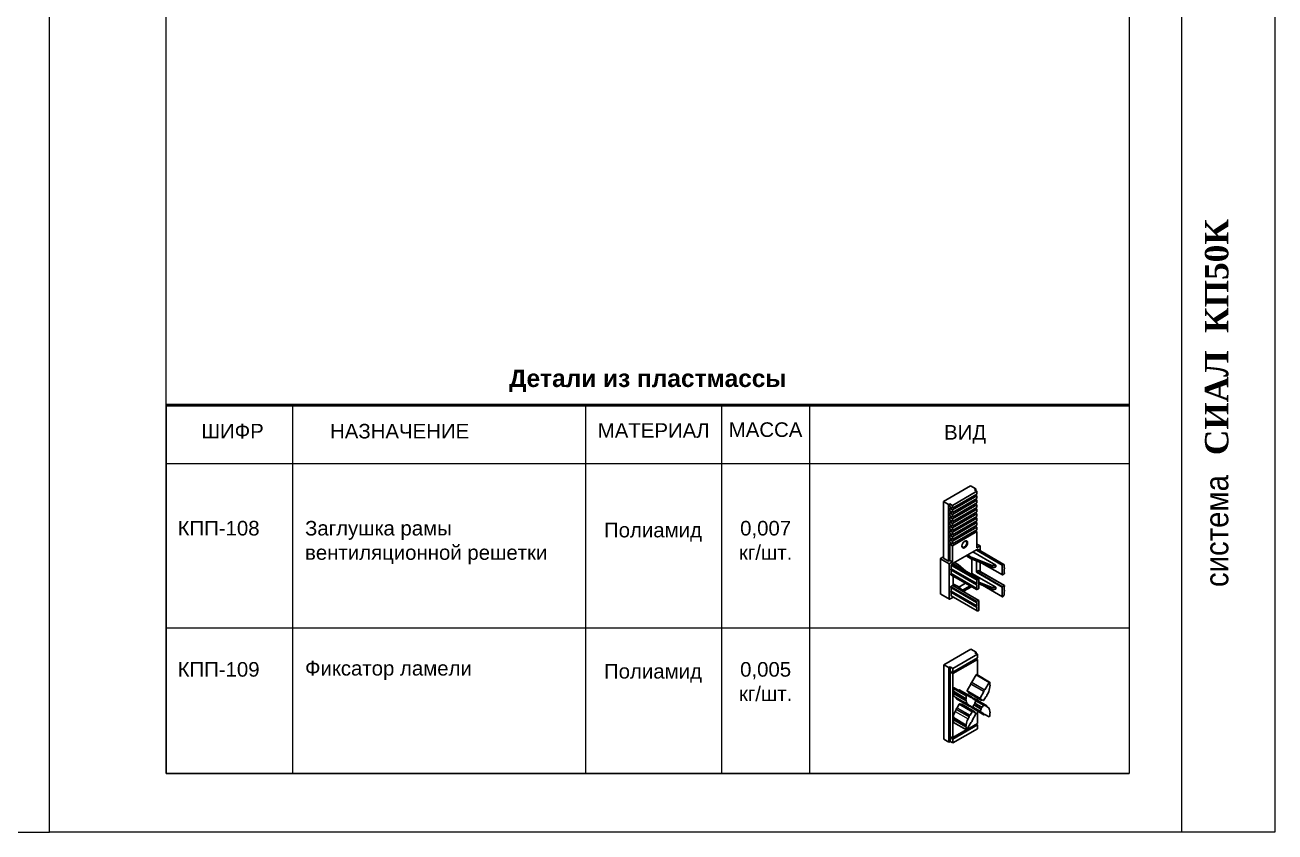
# Model space of a CAD drawing. Extents: x -37 to 4620, y -49 to 348.
# Drawn here: x 2935.8 to 3150, y 0 to 138.3 of the extents above; entities that cross this region are included whole.
import ezdxf
from ezdxf.enums import TextEntityAlignment as Align

# ---------------------------------------------------------------- set-up
doc = ezdxf.new("R2010")
doc.units = 0
doc.header["$LTSCALE"] = 5
doc.layers.get('0').update_dxf_attribs({"linetype": 'CONTINUOUS', "lineweight": 30})
for name, color, linetype, lineweight in [('3', 1, 'CONTINUOUS', 20), ('4', 160, 'CONTINUOUS', 18), ('MD_Видимые', 7, 'CONTINUOUS', 30), ('MD_Видимые тонкие', 7, 'CONTINUOUS', 20), ('Рамки', 1, 'CONTINUOUS', 15), ('Текстовый', 7, 'CONTINUOUS', 9)]:
    doc.layers.add(name, color=color, linetype=linetype, lineweight=lineweight)
doc.layers.add('Скрытые', color=14, linetype='CONTINUOUS', plot=False)
doc.styles.add('Каталожный', font='arial.ttf', dxfattribs={"height": 2.5})
doc.styles.add('Фирм', font='arial.ttf', dxfattribs={"height": 3.5})
doc.styles.add('Фирм5', font='timesbd.ttf', dxfattribs={"height": 4})

# ---------------------------------------------------------------- blocks, each defined once
blk = doc.blocks.new('КПП-109')
at = {"layer": 'MD_Видимые', "extrusion": (-0.707107, 0.408248, -0.57735)}
for p, q in [((0, 40.82), (14.85, 49.4)), ((17.68, 47.77), (14.85, 49.4)), ((18.38, 46.54), (4.95, 38.78)), ((4.95, 36.74), (18.38, 44.5)), ((18.38, 43.68), (4.95, 35.93)), ((16.97, 47.36), (17.68, 47.77)), ((18.38, 46.54), (16.97, 47.36)), ((17.68, 47.77), (17.68, 46.95)), ((17.68, 44.09), (18.38, 43.68)), ((18.38, 44.5), (18.38, 46.54)), ((18.38, 35.17), (18.38, 43.68)), ((2.83, 39.19), (0, 40.82)), ((0, 0), (0, 40.82)), ((2.83, 39.19), (3.54, 39.6)), ((2.83, -1.63), (2.83, 39.19)), ((3.54, -1.22), (3.54, 39.6)), ((4.95, 38.78), (3.54, 39.6)), ((4.24, 37.15), (4.24, 36.33)), ((4.24, 37.15), (4.95, 36.74)), ((4.95, 36.74), (4.24, 36.33)), ((4.95, 35.93), (4.24, 36.33)), ((4.95, 38.78), (4.95, 36.74)), ((4.95, 35.93), (4.95, 25.8)), ((15.42, 31.18), (17.74, 35.19)), ((18.04, 35.37), (25.11, 31.28)), ((5.23, 27.8), (5.23, 26.43)), ((5.59, 28.18), (12.67, 24.1)), ((12.79, 26.62), (14.86, 30.2)), ((24.81, 31.11), (22.49, 27.1)), ((25.17, 29.77), (25.17, 31.15)), ((25.17, 29.77), (25.37, 29.66)), ((25.17, 28.44), (25.17, 28.85)), ((4.95, 25.8), (4.95, 10.94)), ((5.03, 25.62), (12.1, 21.54)), ((5.23, 25.5), (5.23, 25.1)), ((6.19, 22.99), (13.26, 18.91)), ((6.89, 22.12), (13.97, 18.04)), ((8.39, 27.03), (15.47, 22.94)), ((12.3, 23.72), (12.3, 22.34)), ((12.3, 21.42), (12.3, 21.01)), ((14.98, 22.76), (12.67, 24.1)), ((12.79, 26.27), (19.86, 22.19)), ((13.49, 25.41), (20.56, 21.32)), ((17.62, 21.24), (15.55, 22.43)), ((23.51, 18.3), (16.44, 22.38)), ((17, 19.82), (17.62, 20.89)), ((17.62, 21.24), (21.96, 18.73)), ((18.38, 21.26), (18.38, 22.58)), ((21.93, 26.12), (19.86, 22.54)), ((19.86, 22.19), (20.48, 21.83)), ((21.04, 21.51), (21.66, 21.15)), ((21.96, 21.32), (23.03, 23.17)), ((23.59, 24.15), (24.22, 25.24)), ((6.19, 15.18), (6.81, 16.26)), ((7.38, 17.24), (8.44, 19.09)), ((8.74, 19.27), (15.82, 15.18)), ((16.92, 15.01), (9.84, 19.09)), ((13.26, 18.91), (13.88, 18.55)), ((14.45, 18.22), (15.52, 17.6)), ((14.45, 13.16), (15.52, 15.01)), ((22.01, 13.39), (14.94, 17.47)), ((15.52, 17.6), (19.86, 15.09)), ((17.62, 13.8), (15.55, 10.22)), ((15.82, 17.78), (16.43, 18.84)), ((15.82, 15.18), (16.43, 14.83)), ((17, 14.5), (17.62, 14.14)), ((18.38, 8.57), (18.38, 15.48)), ((19.86, 15.44), (20.48, 16.51)), ((21.93, 13.9), (19.86, 15.09)), ((21.04, 17.49), (21.66, 18.56)), ((21.96, 18.73), (23.03, 18.12)), ((23.59, 17.79), (24.22, 17.43)), ((25.17, 15.32), (25.17, 14.91)), ((25.37, 14.8), (25.17, 14.91)), ((25.17, 13.99), (25.17, 12.62)), ((4.95, 10.94), (4.95, 0.82)), ((18.38, 7.76), (4.95, 0)), ((12.1, 6.68), (5.03, 10.76)), ((5.23, 11.57), (5.23, 11.97)), ((5.23, 9.27), (5.23, 10.64)), ((12.37, 5.05), (5.29, 9.13)), ((12.3, 7.48), (12.3, 7.89)), ((14.98, 9.24), (12.67, 5.22)), ((12.71, 5.29), (18.38, 8.57)), ((13.26, 11.1), (13.88, 12.18)), ((17.68, 8.16), (18.38, 7.76)), ((18.38, 5.72), (18.38, 7.76)), ((24.81, 12.24), (22.49, 13.57)), ((2.83, -1.63), (0, 0)), ((4.24, 1.22), (4.95, 0.82)), ((4.24, 1.22), (4.24, 0.41)), ((4.95, 0.82), (4.24, 0.41)), ((4.95, 0), (4.24, 0.41)), ((4.95, -2.04), (18.38, 5.72)), ((4.95, 0.82), (12.32, 5.07)), ((12.3, 5.19), (12.3, 6.56)), ((3.54, -1.22), (2.83, -1.63)), ((4.95, -2.04), (3.54, -1.22)), ((4.95, 0), (4.95, -2.04))]:
    blk.add_line(p, q, dxfattribs=at)
at = {"layer": 'MD_Видимые', "extrusion": (-1e-16, 5e-16, -1)}
for centre, major_axis, start_param, end_param in [((17.89, 35.11), (-0.15, -0.26), 1.570796, 3.141593), ((6.71, 22.45), (-0.1, -0.173), 3.141593, 4.372552), ((22.39, 27.15), (-0.1, -0.173), -1.570796, -0.339837), ((23.13, 23.11), (-0.1, -0.173), 1.570796, 2.801756), ((13.78, 18.37), (-0.1, -0.173), 3.141593, 4.372552), ((14.76, 17.81), (-0.1, -0.173), 3.141593, 4.372552), ((12.52, 5.31), (-0.15, -0.26), -1.570796, 0.785398)]:
    blk.add_ellipse(centre, major_axis=major_axis, ratio=0.57735, start_param=start_param, end_param=end_param, dxfattribs=at)
at = {"layer": 'MD_Видимые'}
for centre, major_axis, start_param, end_param in [((5.44, 27.92), (-0.15, -0.26), 3.141593, 5.497787), ((14.76, 30.26), (-0.1, -0.173), 1.570796, 2.801756), ((15.32, 31.24), (-0.1, -0.173), 0.339837, 1.570796), ((21.92, 26.57), (-2.3, -3.98), 1.570796, 2.356194), ((24.96, 31.02), (-0.15, -0.26), 2.356194, 4.712389), ((25.17, 29.31), (-0.2, -0.346), 1.125235, 3.587154), ((5.23, 25.96), (-0.2, -0.346), 4.266828, 5.497787), ((5.23, 25.96), (-0.2, -0.346), -0.785398, 0), ((8.49, 26.97), (-2.3, -3.98), -0.785398, 0), ((7.09, 22.46), (-0.2, -0.346), 5.052226, 6.283185), ((8.19, 26.68), (-0.2, -0.346), 3.141593, 4.372552), ((12.3, 21.88), (-0.2, -0.346), 4.266828, 6.728747), ((12.52, 23.84), (-0.15, -0.26), 3.141593, 5.497787), ((15.56, 22.89), (-2.3, -3.98), -0.785398, 0), ((13.31, 25.74), (-0.1, -0.173), 1.910633, 3.141593), ((15.27, 22.6), (-0.2, -0.346), 1.910633, 4.372552), ((16.24, 22.03), (-0.2, -0.346), 3.141593, 4.372552), ((17.47, 20.98), (-0.15, -0.26), 1.570796, 3.141593), ((20.01, 22.45), (-0.15, -0.26), 4.712389, 6.283185), ((20.76, 21.67), (-0.2, -0.346), 5.052226, 7.514145), ((21.81, 21.41), (-0.15, -0.26), 0, 1.570796), ((22.21, 26.61), (-0.2, -0.346), 3.48143, 5.943348), ((23.31, 23.66), (-0.2, -0.346), 0.339837, 2.801756), ((6.71, 16.32), (-0.1, -0.173), 1.570796, 2.801756), ((7.28, 17.3), (-0.1, -0.173), 0.339837, 1.570796), ((9.46, 19.08), (-0.1, -0.173), 0, 1.230959), ((14.17, 18.38), (-0.2, -0.346), 5.052226, 7.514145), ((15.14, 17.82), (-0.2, -0.346), 5.052226, 6.283185), ((15.67, 17.86), (-0.15, -0.26), 0, 1.570796), ((16.53, 15), (-0.1, -0.173), 0, 1.230959), ((16.72, 19.33), (-0.2, -0.346), 0.339837, 2.801756), ((17.1, 14.67), (-0.1, -0.173), 5.052226, 6.283185), ((20.38, 16.57), (-0.1, -0.173), 1.570796, 2.801756), ((20.94, 17.55), (-0.1, -0.173), 0.339837, 1.570796), ((21.83, 13.73), (-0.1, -0.173), 1.910633, 3.141593), ((23.13, 18.29), (-0.1, -0.173), 0, 1.230959), ((23.69, 17.96), (-0.1, -0.173), 5.052226, 6.283185), ((25.31, 15), (-0.1, -0.173), -0.785398, 0.445561), ((25.31, 14.07), (-0.1, -0.173), 4.266828, 5.497787), ((5.09, 11.48), (-0.1, -0.173), 1.125235, 2.356194), ((12.16, 7.4), (-0.1, -0.173), 1.125235, 2.356194), ((13.78, 12.24), (-0.1, -0.173), 1.570796, 2.801756), ((14.35, 13.22), (-0.1, -0.173), 0.339837, 1.570796), ((15.08, 9.18), (-0.1, -0.173), 3.48143, 4.712389), ((15.65, 10.16), (-0.1, -0.173), 4.712389, 5.943348), ((22.39, 13.4), (-0.1, -0.173), 3.141593, 4.372552), ((12.16, 6.48), (-0.1, -0.173), 2.356194, 3.587154)]:
    blk.add_ellipse(centre, major_axis=major_axis, ratio=0.57735, start_param=start_param, end_param=end_param, dxfattribs=at)
at = {"layer": 'MD_Видимые', "extrusion": (-3e-16, 3e-16, -1)}
for centre, start_param, end_param in [((15.14, 30.69), 0.339837, 2.801756), ((16.72, 14.66), 1.910633, 4.372552)]:
    blk.add_ellipse(centre, major_axis=(-0.2, -0.346), ratio=0.57735, start_param=start_param, end_param=end_param, dxfattribs=at)
at = {"layer": 'MD_Видимые', "extrusion": (-1e-16, 3e-16, -1)}
for centre, major_axis, start_param, end_param in [((25.31, 29.86), (-0.1, -0.173), -0.445561, 0.785398), ((8.01, 27.02), (-0.1, -0.173), -1.230959, 0), ((12.16, 21.34), (-0.1, -0.173), 2.696031, 3.926991), ((15.08, 22.93), (-0.1, -0.173), -1.230959, 0), ((21.83, 26.17), (-0.1, -0.173), 3.48143, 4.712389), ((8.49, 13.85), (-2.3, -3.98), 0.785398, 1.570796), ((14.35, 18.05), (-0.1, -0.173), 1.910633, 3.141593), ((15.56, 9.77), (-2.3, -3.98), 0.785398, 1.570796)]:
    blk.add_ellipse(centre, major_axis=major_axis, ratio=0.57735, start_param=start_param, end_param=end_param, dxfattribs=at)
at = {"layer": 'MD_Видимые', "extrusion": (1e-16, 3e-16, -1)}
for centre, start_param, end_param in [((25.31, 28.93), 0.785398, 2.016358), ((5.09, 26.34), -2.356194, -1.125235), ((12.16, 22.26), -2.356194, -1.125235)]:
    blk.add_ellipse(centre, major_axis=(-0.1, -0.173), ratio=0.57735, start_param=start_param, end_param=end_param, dxfattribs=at)
at = {"layer": 'MD_Видимые', "extrusion": (-1e-16, 4e-16, -1)}
for centre, major_axis, start_param, end_param in [((12.94, 26.53), (-0.15, -0.26), 0, 1.570796), ((8.59, 19.01), (-0.15, -0.26), 1.570796, 3.141593), ((15.67, 14.92), (-0.15, -0.26), 1.570796, 3.141593), ((17.47, 13.88), (-0.15, -0.26), 3.141593, 4.712389), ((20.01, 15.35), (-0.15, -0.26), 0, 1.570796), ((21.81, 18.47), (-0.15, -0.26), 1.570796, 3.141593), ((21.92, 13.44), (-2.3, -3.98), 3.141593, 3.926991)]:
    blk.add_ellipse(centre, major_axis=major_axis, ratio=0.57735, start_param=start_param, end_param=end_param, dxfattribs=at)
at = {"layer": 'MD_Видимые', "extrusion": (-2e-16, 5e-16, -1)}
blk.add_ellipse((13.69, 25.75), major_axis=(-0.2, -0.346), ratio=0.57735, start_param=0, end_param=1.230959, dxfattribs=at)
at = {"layer": 'MD_Видимые', "extrusion": (-2e-16, 4e-16, -1)}
for centre, major_axis, start_param, end_param in [((15.65, 22.61), (-0.1, -0.173), 0, 1.230959), ((16.53, 18.79), (-0.1, -0.173), 1.570796, 2.801756), ((25.17, 14.45), (-0.2, -0.346), 2.696031, 5.15795)]:
    blk.add_ellipse(centre, major_axis=major_axis, ratio=0.57735, start_param=start_param, end_param=end_param, dxfattribs=at)
at = {"layer": 'MD_Видимые', "extrusion": (-3e-16, 6e-16, -1)}
for centre, major_axis, start_param, end_param in [((16.06, 22.37), (-0.1, -0.173), -1.230959, 0), ((23.69, 24.09), (-0.1, -0.173), 0.339837, 1.570796), ((7.09, 16.75), (-0.2, -0.346), 0.339837, 2.801756), ((9.64, 18.75), (-0.2, -0.346), 1.910633, 3.141593), ((17.1, 19.77), (-0.1, -0.173), 0.339837, 1.570796), ((20.76, 17), (-0.2, -0.346), 0.339837, 2.801756), ((22.21, 13.74), (-0.2, -0.346), -1.230959, 1.230959), ((23.31, 17.95), (-0.2, -0.346), 1.910633, 4.372552), ((5.44, 9.39), (-0.15, -0.26), 0, 0.785398), ((14.17, 12.67), (-0.2, -0.346), 0.339837, 2.801756), ((15.27, 9.73), (-0.2, -0.346), 3.48143, 5.943348)]:
    blk.add_ellipse(centre, major_axis=major_axis, ratio=0.57735, start_param=start_param, end_param=end_param, dxfattribs=at)
at = {"layer": 'MD_Видимые', "extrusion": (-3e-16, 5e-16, -1)}
for centre, major_axis, start_param, end_param in [((20.38, 21.66), (-0.1, -0.173), 3.141593, 4.372552), ((5.23, 11.1), (-0.2, -0.346), 0, 0.785398)]:
    blk.add_ellipse(centre, major_axis=major_axis, ratio=0.57735, start_param=start_param, end_param=end_param, dxfattribs=at)
at = {"layer": 'MD_Видимые', "extrusion": (0, 3e-16, -1)}
for centre, major_axis, start_param, end_param in [((20.94, 21.33), (-0.1, -0.173), 1.910633, 3.141593), ((12.3, 7.02), (-0.2, -0.346), -0.445561, 2.016358)]:
    blk.add_ellipse(centre, major_axis=major_axis, ratio=0.57735, start_param=start_param, end_param=end_param, dxfattribs=at)
at = {"layer": 'MD_Видимые', "extrusion": (-3e-16, 4e-16, -1)}
blk.add_ellipse((5.23, 11.1), major_axis=(-0.2, -0.346), ratio=0.57735, start_param=0.785398, end_param=2.016358, dxfattribs=at)
at = {"layer": 'MD_Видимые', "extrusion": (-2e-16, 3e-16, -1)}
blk.add_ellipse((24.96, 12.5), major_axis=(-0.15, -0.26), ratio=0.57735, start_param=-2.356194, end_param=0, dxfattribs=at)
at = {"layer": 'MD_Видимые тонкие', "extrusion": (-0.707107, 0.408248, -0.57735)}
for p, q in [((17.74, 35.19), (24.81, 31.11)), ((5.23, 27.8), (12.3, 23.72)), ((14.86, 30.2), (21.93, 26.12)), ((14.88, 30.4), (21.96, 26.32)), ((15.26, 31.05), (22.33, 26.97)), ((15.42, 31.18), (22.49, 27.1)), ((25.18, 29.72), (25.27, 29.67)), ((5.14, 26.22), (12.21, 22.14)), ((5.23, 26.43), (12.3, 22.34)), ((5.23, 25.1), (12.3, 21.01)), ((6.84, 22.46), (13.91, 18.38)), ((8.07, 26.9), (15.14, 22.82)), ((12.1, 21.54), (12.3, 21.42)), ((12.79, 26.62), (19.86, 22.54)), ((13.43, 25.75), (20.51, 21.66)), ((16.12, 22.26), (23.19, 18.18)), ((17.62, 20.89), (21.66, 18.56)), ((6.19, 15.18), (13.26, 11.1)), ((6.81, 16.26), (13.88, 12.18)), ((6.84, 16.47), (13.91, 12.38)), ((7.22, 17.12), (14.29, 13.04)), ((7.38, 17.24), (14.45, 13.16)), ((8.44, 19.09), (15.52, 15.01)), ((9.52, 18.97), (16.59, 14.89)), ((14.88, 17.81), (21.96, 13.73)), ((15.82, 17.78), (19.86, 15.44)), ((16.43, 18.84), (20.48, 16.51)), ((16.59, 18.97), (20.51, 16.71)), ((16.97, 19.62), (20.88, 17.36)), ((17, 19.82), (21.04, 17.49)), ((25.18, 14.86), (25.27, 14.81)), ((5.14, 11.36), (12.21, 7.28)), ((5.23, 11.97), (12.3, 7.89)), ((5.23, 11.57), (12.3, 7.48)), ((5.23, 9.27), (12.3, 5.19)), ((12.1, 6.68), (12.3, 6.56))]:
    blk.add_line(p, q, dxfattribs=at)
blk = doc.blocks.new('КПП-108')
at = {"layer": 'MD_Видимые', "extrusion": (0, 0.816497, 0.57735)}
for p, q in [((-7.42, -4.29), (7.42, 4.29)), ((10.96, 1.43), (-2.47, -6.33)), ((7.42, 4.29), (10.25, 2.65)), ((10.25, 2.65), (9.55, 2.25)), ((9.55, 2.25), (10.96, 1.43)), ((10.25, 1.84), (10.25, 2.65)), ((10.96, -0.13), (10.96, 1.43)), ((-7.42, -35.31), (-7.42, -4.29)), ((-4.6, -5.92), (-7.42, -4.29)), ((-3.89, -5.51), (-4.6, -5.92)), ((-4.6, -36.95), (-4.6, -5.92)), ((-3.89, -7.15), (-3.89, -5.51)), ((-2.47, -6.33), (-3.89, -5.51)), ((10.96, -0.13), (-2.47, -7.88)), ((-2.47, -8.85), (10.96, -1.1)), ((10.96, -2.58), (-2.47, -10.33)), ((-2.47, -11.3), (10.96, -3.55)), ((10.96, -5.03), (-2.47, -12.78)), ((-2.47, -13.75), (10.96, -6)), ((-2.47, -7.88), (-2.47, -6.33)), ((10.96, -1.1), (10.16, -0.59)), ((10.96, -3.55), (10.16, -3.04)), ((10.96, -6), (10.16, -5.49)), ((10.25, -0.65), (10.25, -0.54)), ((10.25, -3.1), (10.25, -2.98)), ((10.25, -5.55), (10.25, -5.43)), ((10.96, -2.58), (10.96, -1.1)), ((10.96, -5.03), (10.96, -3.55)), ((10.96, -7.48), (10.96, -6)), ((-2.47, -7.88), (-3.89, -7.15)), ((-3.89, -7.95), (-3.16, -7.53)), ((-3.89, -7.95), (-2.47, -8.85)), ((-3.89, -9.6), (-3.89, -7.95)), ((-2.47, -10.33), (-3.89, -9.6)), ((-3.89, -10.4), (-3.16, -9.98)), ((-3.89, -10.4), (-2.47, -11.3)), ((-3.89, -12.05), (-3.89, -10.4)), ((-2.47, -12.78), (-3.89, -12.05)), ((-3.89, -12.85), (-3.16, -12.43)), ((-3.89, -12.85), (-2.47, -13.75)), ((-3.89, -14.5), (-3.89, -12.85)), ((10.96, -7.48), (-2.47, -15.23)), ((-2.47, -16.2), (10.96, -8.45)), ((-2.47, -10.33), (-2.47, -8.85)), ((10.96, -9.93), (-2.47, -17.68)), ((-2.47, -18.65), (10.96, -10.9)), ((-2.47, -12.78), (-2.47, -11.3)), ((10.96, -12.37), (-2.47, -20.13)), ((-2.47, -21.1), (10.96, -13.35)), ((10.96, -8.45), (10.16, -7.94)), ((10.96, -10.9), (10.16, -10.39)), ((10.96, -13.35), (10.16, -12.84)), ((10.25, -8), (10.25, -7.88)), ((10.25, -10.44), (10.25, -10.33)), ((10.25, -12.89), (10.25, -12.78)), ((10.96, -9.93), (10.96, -8.45)), ((10.96, -12.37), (10.96, -10.9)), ((10.96, -14.82), (10.96, -13.35)), ((-2.47, -15.23), (-3.89, -14.5)), ((-3.89, -15.3), (-3.16, -14.88)), ((-3.89, -15.3), (-2.47, -16.2)), ((-3.89, -16.95), (-3.89, -15.3)), ((-2.47, -17.68), (-3.89, -16.95)), ((-3.89, -17.75), (-3.16, -17.33)), ((-3.89, -17.75), (-2.47, -18.65)), ((-3.89, -19.4), (-3.89, -17.75)), ((-2.47, -20.13), (-3.89, -19.4)), ((-3.89, -20.2), (-3.16, -19.78)), ((-3.89, -20.2), (-2.47, -21.1)), ((-3.89, -21.85), (-3.89, -20.2)), ((-2.47, -15.23), (-2.47, -13.75)), ((10.96, -14.82), (-2.47, -22.58)), ((-2.47, -23.55), (10.96, -15.79)), ((-2.47, -17.68), (-2.47, -16.2)), ((10.96, -17.27), (-2.47, -25.03)), ((-2.47, -26), (10.96, -18.24)), ((-2.47, -20.13), (-2.47, -18.65)), ((10.96, -19.72), (-2.47, -27.48)), ((10.96, -15.79), (10.16, -15.29)), ((10.96, -18.24), (10.16, -17.73)), ((10.96, -20.69), (10.16, -20.18)), ((10.25, -15.34), (10.25, -15.23)), ((10.25, -17.79), (10.25, -17.68)), ((10.25, -20.24), (10.25, -20.13)), ((10.96, -17.27), (10.96, -15.79)), ((10.96, -19.72), (10.96, -18.24)), ((-2.47, -22.58), (-3.89, -21.85)), ((-3.89, -22.65), (-3.16, -22.23)), ((-3.89, -22.65), (-2.47, -23.55)), ((-3.89, -24.3), (-3.89, -22.65)), ((-2.47, -25.03), (-3.89, -24.3)), ((-3.89, -25.1), (-3.16, -24.68)), ((-3.89, -25.1), (-2.47, -26)), ((-3.89, -26.75), (-3.89, -25.1)), ((-2.47, -27.48), (-3.89, -26.75)), ((-3.89, -27.55), (-3.16, -27.13)), ((-2.47, -28.45), (10.96, -20.69)), ((-2.47, -22.58), (-2.47, -21.1)), ((-2.47, -25.03), (-2.47, -23.55)), ((-2.47, -27.48), (-2.47, -26)), ((10.96, -29.6), (10.96, -20.69)), ((-3.89, -27.55), (-2.47, -28.45)), ((-3.89, -36.54), (-3.89, -27.55)), ((-2.47, -37.35), (-2.47, -28.45)), ((10.68, -30.66), (-2.19, -38.09)), ((5.37, -34.21), (5.37, -33.72)), ((7.85, -35.64), (5.37, -34.21)), ((7.85, -34.66), (5.8, -33.48)), ((21.28, -39.15), (8.63, -31.84)), ((10.68, -30.99), (10.68, -30.66)), ((10.96, -27.56), (12.73, -28.58)), ((10.96, -29.6), (12.73, -28.58)), ((11.16, -30.48), (25.3, -38.64)), ((11.46, -30.54), (11.36, -30.59)), ((11.61, -30.52), (25.75, -38.69)), ((12.73, -28.58), (12.73, -31.17)), ((-9.07, -54.87), (-9.07, -35.52)), ((-7.42, -34.5), (-8.98, -35.4)), ((-8.98, -35.64), (-4.24, -38.38)), ((-4.6, -36.95), (-7.42, -35.31)), ((-4.6, -36.95), (-3.89, -36.54)), ((-4.24, -38.38), (-2.47, -37.35)), ((-4.24, -57.73), (-4.24, -38.38)), ((-3.89, -36.54), (-2.47, -37.35)), ((-3.18, -39.23), (-3.18, -41.11)), ((-3.18, -41.11), (10.96, -49.28)), ((-2.76, -38.74), (-2.97, -38.87)), ((-2.76, -38.74), (11.38, -46.91)), ((11.87, -46.4), (-2.27, -38.23)), ((-2.19, -38.09), (-2.19, -38.28)), ((0.64, -38.82), (-1.41, -37.64)), ((4.84, -42.34), (0.64, -38.82)), ((7.85, -34.66), (7.85, -35.64)), ((19.37, -39.25), (7.85, -34.66)), ((7.85, -35.64), (19.37, -40.23)), ((8.2, -43.68), (8.2, -35.78)), ((10.68, -42.99), (10.68, -36.77)), ((12.73, -37.58), (12.73, -42.65)), ((13.67, -37.96), (24.88, -44.43)), ((21.28, -40.13), (21.28, -39.15)), ((24.82, -39.15), (24.82, -44.29)), ((25.6, -38.7), (25.39, -38.82)), ((25.81, -40.7), (25.81, -38.82)), ((25.81, -40.57), (26.01, -40.68)), ((10.76, -49.95), (-3.38, -41.78)), ((10.76, -52.56), (-3.38, -44.4)), ((-3.18, -41.9), (-3.18, -43.72)), ((-3.18, -43.72), (10.96, -51.89)), ((-2.19, -45.08), (-2.19, -50.32)), ((7.68, -43.98), (8.2, -43.68)), ((21.28, -51.24), (8.2, -43.68)), ((11.67, -42.17), (10.89, -42.62)), ((10.96, -49.28), (10.96, -47.4)), ((11.17, -47.03), (11.38, -46.91)), ((26.01, -50.32), (11.87, -42.15)), ((11.95, -46.58), (11.95, -51.73)), ((25.03, -44.42), (25.81, -43.97)), ((25.81, -43.32), (25.81, -41.36)), ((25.81, -43.18), (26.01, -43.3)), ((-3.38, -51.42), (10.76, -59.58)), ((-3.38, -54.03), (10.76, -62.2)), ((-2.4, -50.3), (-3.18, -50.75)), ((-3.18, -51.53), (-3.18, -53.36)), ((-3.18, -53.36), (10.96, -61.52)), ((-3.18, -54.15), (-3.18, -55.89)), ((-2.25, -50.28), (11.89, -58.45)), ((-2.19, -49.68), (-1.84, -49.48)), ((0.64, -50.91), (-1.84, -49.48)), ((0.64, -50.91), (4.65, -54.27)), ((0.98, -51.2), (4.69, -49.06)), ((3, -52.89), (7.17, -50.49)), ((7.94, -50.94), (3.64, -53.42)), ((10.96, -51.89), (10.96, -49.93)), ((11.74, -52.09), (10.96, -52.54)), ((11.95, -48.38), (19.37, -51.34)), ((19.37, -52.32), (11.95, -49.36)), ((24.9, -56.48), (13.94, -50.15)), ((21.28, -52.21), (21.28, -51.24)), ((24.82, -56.3), (24.82, -51.15)), ((25.03, -50.79), (25.81, -50.34)), ((25.81, -50.99), (25.81, -52.95)), ((26.01, -52.93), (25.81, -52.81)), ((25.81, -53.6), (25.81, -55.48)), ((-4.18, -57.86), (-8.92, -55.13)), ((-2, -56.67), (-4.03, -57.85)), ((-3.12, -56.03), (11.02, -64.19)), ((11.74, -58.46), (10.96, -58.91)), ((10.96, -59.56), (10.96, -61.52)), ((11.95, -63.73), (11.95, -58.58)), ((25.6, -55.85), (25.39, -55.97)), ((10.96, -62.18), (10.96, -64.05)), ((11.17, -64.18), (11.38, -64.05)), ((11.27, -64.12), (11.47, -64.24))]:
    blk.add_line(p, q, dxfattribs=at)
at = {"layer": 'MD_Видимые', "extrusion": (-2e-16, 0, -1)}
blk.add_arc((8.77, -54.87), 0.3, 300, 0, dxfattribs=at)
at = {"layer": 'MD_Видимые', "extrusion": (0, 0, -1)}
blk.add_ellipse((4.24, -27.76), major_axis=(1.1, 1.91), ratio=0.57735, start_param=-2.356194, end_param=3.926991, dxfattribs=at)
at = {"layer": 'MD_Видимые'}
for centre, major_axis, start_param, end_param in [((4.03, -27.64), (0.95, 1.65), 2.432319, 6.992459), ((10.96, -30.82), (0.2, 0.346), 0, 2.356194), ((11.46, -30.78), (0.15, 0.26), 0, 0.785398), ((-8.77, -35.52), (0.3, 0), 2.356194, 3.926991), ((-3.18, -41.44), (0.2, 0.346), 0.785398, 3.141593), ((-2.97, -39.11), (0.15, 0.26), 0.785398, 2.356194), ((-2.47, -38.58), (0.2, 0.346), 0, 2.356194), ((20.22, -39.52), (1.5, 0), -2.174875, -0.785398), ((25.1, -38.99), (0.2, 0.346), -0.785398, 2.356194), ((25.6, -38.95), (0.15, 0.26), -0.785398, 0.785398), ((25.81, -41.03), (0.2, 0.346), 3.926991, 7.068583), ((-3.18, -44.05), (0.2, 0.346), 0.785398, 3.141593), ((10.89, -42.87), (0.15, 0.26), 0.785398, 2.356194), ((11.67, -42.5), (0.2, 0.346), 0, 0.785398), ((25.03, -44.17), (0.15, 0.26), 2.356194, 3.926991), ((25.81, -43.64), (0.2, 0.346), 3.926991, 7.068583), ((-3.18, -51.07), (0.2, 0.346), 0.785398, 3.141593), ((-3.18, -53.68), (0.2, 0.346), 0.785398, 3.141593), ((-2.4, -50.54), (0.15, 0.26), 0, 0.785398), ((20.22, -50.62), (1.5, 0), -2.174875, -0.785398), ((-4.03, -57.6), (0.15, 0.26), 2.356194, 3.926991), ((-2.97, -55.77), (0.15, 0.26), 2.356194, 3.141593), ((10.96, -59.24), (0.2, 0.346), 0.785398, 3.926991), ((10.96, -61.85), (0.2, 0.346), 0.785398, 3.926991), ((11.74, -58.71), (0.15, 0.26), -0.785398, 0.785398), ((11.17, -63.93), (0.15, 0.26), 2.356194, 3.926991), ((11.67, -63.89), (0.2, 0.346), 2.356194, 5.497787)]:
    blk.add_ellipse(centre, major_axis=major_axis, ratio=0.57735, start_param=start_param, end_param=end_param, dxfattribs=at)
at = {"layer": 'MD_Видимые', "extrusion": (-1e-16, 1e-16, -1)}
for centre in [(20.22, -38.54), (20.22, -51.6)]:
    blk.add_ellipse(centre, major_axis=(1.5, 0), ratio=0.57735, start_param=0.785398, end_param=2.174875, dxfattribs=at)
at = {"layer": 'MD_Видимые', "extrusion": (-1e-16, 0, -1)}
for centre, start_param, end_param in [((11.17, -47.28), -2.356194, -0.785398), ((25.6, -55.6), 0.785398, 2.356194)]:
    blk.add_ellipse(centre, major_axis=(0.15, 0.26), ratio=0.57735, start_param=start_param, end_param=end_param, dxfattribs=at)
at = {"layer": 'MD_Видимые', "extrusion": (0, 3e-16, -1)}
for centre, start_param, end_param in [((11.67, -46.74), -2.356194, 0.785398), ((10.96, -49.6), 2.356194, 5.497787), ((10.96, -52.21), 2.356194, 5.497787), ((25.81, -50.66), -0.785398, 2.356194), ((25.81, -53.28), -0.785398, 2.356194), ((25.1, -56.13), 0.785398, 3.926991)]:
    blk.add_ellipse(centre, major_axis=(0.2, 0.346), ratio=0.57735, start_param=start_param, end_param=end_param, dxfattribs=at)
at = {"layer": 'MD_Видимые', "extrusion": (0, 1e-16, -1)}
for centre, start_param, end_param in [((11.74, -51.85), 0.785398, 2.356194), ((25.03, -51.03), -2.356194, -0.785398)]:
    blk.add_ellipse(centre, major_axis=(0.15, 0.26), ratio=0.57735, start_param=start_param, end_param=end_param, dxfattribs=at)
at = {"layer": 'MD_Видимые тонкие', "extrusion": (0, 0.816497, 0.57735)}
for p, q in [((10.68, -30.99), (24.82, -39.15)), ((11.46, -30.54), (25.6, -38.7)), ((-8.98, -35.64), (-8.98, -54.99)), ((-3.18, -39.23), (10.96, -47.4)), ((-2.97, -38.87), (11.17, -47.03)), ((14.24, -38.19), (24.82, -44.29)), ((19.37, -39.25), (19.37, -40.23)), ((10.68, -42.99), (24.82, -51.15)), ((10.89, -42.62), (25.03, -50.79)), ((11.67, -42.17), (25.81, -50.34)), ((-3.18, -50.75), (10.96, -58.91)), ((-2.4, -50.3), (11.74, -58.46)), ((14.69, -50.45), (24.82, -56.3)), ((19.37, -52.32), (19.37, -51.34)), ((-8.98, -54.99), (-4.24, -57.73)), ((-3.18, -55.89), (10.96, -64.05))]:
    blk.add_line(p, q, dxfattribs=at)
at = {"layer": 'MD_Видимые тонкие'}
for major_axis, start_param, end_param in [((0.3, 0), 3.141593, 3.926991), ((0.15, 0.26), 2.356194, 3.141593)]:
    blk.add_ellipse((-8.77, -54.87), major_axis=major_axis, ratio=0.57735, start_param=start_param, end_param=end_param, dxfattribs=at)

msp = doc.modelspace()

# ---------------------------------------------------------------- linework, layer by layer
at = {"linetype": 'Continuous', "lineweight": 50}
msp.add_line((2960.006, 73.137), (3125.006, 73.142, 0.033), dxfattribs=at)
at = {"layer": '3', "color": 0, "linetype": 'Continuous'}
msp.add_line((2960.006, 63.137, -764.744), (3125.006, 63.137), dxfattribs=at)
at = {"layer": '4', "linetype": 'Continuous'}
msp.add_line((3134, 297), (3134, 0), dxfattribs=at)
at = {"layer": 'Рамки', "linetype": 'Continuous'}
for p, q in [((2960.006, 73.137), (2960.006, 9.999)), ((2981.631, 73.137, 0.041), (2981.631, 9.999, 0.041)), ((3031.866, 73.139, 0.041), (3031.866, 10, 0.041)), ((3055.13, 73.14, 0.041), (3055.13, 10, 0.041)), ((3070.205, 73.14, 0.041), (3070.205, 10, 0.041)), ((3125.006, 73.142, 0.033), (3125.006, 10.004, 0.033)), ((2959.999, 34.964), (3125.007, 34.965)), ((2960.006, 9.999), (3125, 10))]:
    msp.add_line(p, q, dxfattribs=at)
for points in [[(2940, 297), (2730, 297), (2730, 0), (2940, 0)], [(2940, 297), (3150, 297), (3150, 0), (2940, 0)]]:
    msp.add_lwpolyline(points, close=True, dxfattribs=at)
at = {"layer": 'Скрытые', "linetype": 'Continuous'}
msp.add_lwpolyline([(2960, 10), (2960, 287), (3125, 287), (3125, 10)], close=True, dxfattribs=at)

# ---------------------------------------------------------------- block references
at = {"layer": '4', "xscale": 0.3125, "yscale": 0.3125, "zscale": 0.3125}
for name, p in [('КПП-108', (3095.509, 57.961)), ('КПП-109', (3093.252, 15.919))]:
    msp.add_blockref(name, p, dxfattribs=at)

# ---------------------------------------------------------------- texts
at = {"layer": 'Текстовый', "style": 'Фирм5'}
msp.add_text('СИАЛ  КП50К', height=4, rotation=90, dxfattribs=at).set_placement((3142, 84.805), align=Align.CENTER)
at = {"layer": 'Текстовый', "style": 'Фирм', "width": 0.9}
msp.add_text(' система ', height=4, rotation=90, dxfattribs=at).set_placement((3142, 51.576), align=Align.CENTER)
at = {"layer": 'Текстовый', "color": 1, "linetype": 'Continuous', "style": 'Каталожный'}
for s, insert, char_height, width, attachment_point in [('\\pxqc;{\\fArial|b1|i0|c204|p34;\\C256;Детали из пластмассы}', (2960.006, 79.262, -0.081), 3, 165, 1), ('\\pxqc;ШИФР', (2960.006, 69.947), 2.5, 22.72496, 1), ('\\pxqc;НАЗНАЧЕНИЕ', (2981.651, 69.947), 2.5, 36.67929, 1), ('\\pxqc;МАТЕРИАЛ', (3031.866, 70.063), 2.5, 23.33935, 1), ('\\pxqc;МАССА', (3055.205, 70.208, 0), 2.5, 14.99978, 1), ('\\pxqc;ВИД', (3096.904, 68.137), 2.5, 56.20339, 5), ('\\pxql;КПП-108', (2961.952, 53.318), 2.5, 15.84446, 1), ('\\pxql;Заглушка рамы вентиляционной решетки ', (2983.787, 53.318), 2.5, 46.24045, 1), ('\\pxqc;Полиамид', (3043.408, 52.995), 2.5, 20.46562, 2), ('\\pxqc;0,007\\Pкг/шт.', (3062.714, 53.318), 2.5, 15, 2), ('\\pxql;КПП-109', (2961.952, 29.122), 2.5, 15.84446, 1), ('\\pxql;Фиксатор ламели', (2983.787, 29.318), 2.5, 46.24045, 1), ('\\pxqc;Полиамид', (3043.408, 28.799), 2.5, 20.46562, 2), ('\\pxqc;0,005\\Pкг/шт.', (3062.714, 29.122), 2.5, 15, 2)]:
    msp.add_mtext(s, dxfattribs=dict(at, insert=insert, char_height=char_height, width=width, attachment_point=attachment_point))

doc.saveas('drawing.dxf')
